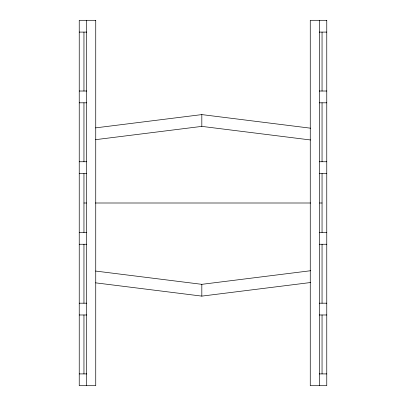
<?xml version="1.0" encoding="UTF-8"?>
<svg xmlns="http://www.w3.org/2000/svg" width="406" height="406" viewBox="0 0 406 406"><rect width="100%" height="100%" fill="white"/><g stroke="black" fill="none" stroke-linecap="round" stroke-linejoin="round"><path stroke-width="0.61" d="M95.583 127.875L201.823 114.599L310.575 128.189M95.583 139.664L201.823 126.383L310.575 139.979M95.583 271.051L201.823 284.332L310.575 270.736M95.583 282.84L201.823 296.116L310.575 282.525M79.236 32.089L86.777 32.089M319.223 32.089L326.764 32.089M79.236 91.02L86.777 91.02M319.223 91.02L326.764 91.02M79.236 102.809L86.777 102.809M319.223 102.809L326.764 102.809M79.236 161.745L86.777 161.745M319.223 161.745L326.764 161.745M79.236 173.535L86.777 173.535M319.223 173.535L326.764 173.535M83.951 203L86.483 203M95.349 203L310.651 203M319.517 203L322.049 203M79.236 232.465L86.777 232.465M319.223 232.465L326.764 232.465M79.236 244.255L86.777 244.255M319.223 244.255L326.764 244.255M79.236 303.191L86.777 303.191M319.223 303.191L326.764 303.191M79.236 314.98L86.777 314.98M319.223 314.98L326.764 314.98M79.236 373.911L86.777 373.911M319.223 373.911L326.764 373.911M322.049 32.089L322.049 91.02M322.049 102.809L322.049 161.745M322.049 173.535L322.049 232.465M322.049 244.255L322.049 303.191M322.049 314.98L322.049 373.911M319.695 20.3L319.695 385.7M201.823 114.599L201.823 126.383M201.823 284.332L201.823 296.116M86.305 20.3L86.305 385.7M83.951 32.089L83.951 91.02M83.951 102.809L83.951 161.745M83.951 173.535L83.951 232.465M83.951 244.255L83.951 303.191M83.951 314.98L83.951 373.911M95.74 20.3L79.236 20.3L79.236 385.7L95.74 385.7L95.74 20.3M326.764 20.3L310.26 20.3L310.26 385.7L326.764 385.7L326.764 20.3"/></g></svg>
